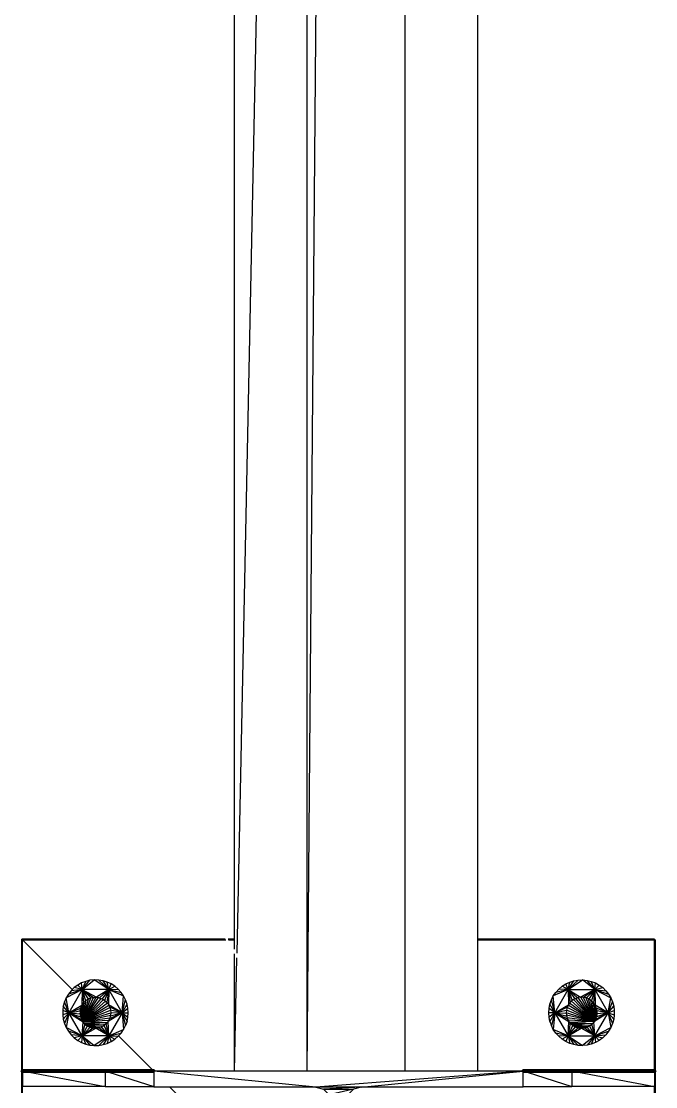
# Model space of a CAD drawing. Header units: millimetres. Extents: x -107267 to 109426, y -98906 to 83910.
# Drawn here: x 55227.5 to 55488.5, y -4115.2 to -3677.2 of the extents above; entities that cross this region are included whole.
import ezdxf

# ---------------------------------------------------------------- set-up
doc = ezdxf.new("R2010")
doc.units = ezdxf.units.MM
doc.layers.add('Top (Plan) View-000-CHÃO', color=254, linetype='Continuous')

# ---------------------------------------------------------------- blocks, each defined once
blk = doc.blocks.new('*U45')
at = {"layer": 'Top (Plan) View-000-CHÃO', "color": 0, "linetype": 'ByBlock', "lineweight": -2}
for p, q in [((154350.45, 161941.2), (154350.45, 157093.2)), ((154390.67, 161941.2), (154350.45, 157093.2)), ((154390.67, 161941.2), (154390.67, 157093.2)), ((154390.67, 157093.2), (154350.45, 157093.2))]:
    blk.add_line(p, q, dxfattribs=at)
blk = doc.blocks.new('*U98')
at = {"layer": 'Top (Plan) View-000-CHÃO', "color": 0, "linetype": 'ByBlock', "lineweight": -2}
for p, q in [((154256.17, 157128.58), (154254.72, 157127.51)), ((154257.75, 157129.44), (154256.17, 157128.58)), ((154257.94, 157126.72), (154256.17, 157128.58)), ((154259.44, 157130.09), (154257.75, 157129.44)), ((154257.94, 157126.72), (154257.75, 157129.44)), ((154257.94, 157126.72), (154262.98, 157130.69)), ((154257.94, 157126.72), (154261.19, 157130.51)), ((154257.94, 157126.72), (154259.44, 157130.09)), ((154261.19, 157130.51), (154259.44, 157130.09)), ((154262.98, 157130.69), (154261.19, 157130.51)), ((154264.79, 157130.63), (154262.98, 157130.69)), ((154268.93, 157126.72), (154262.98, 157130.69)), ((154266.56, 157130.33), (154264.79, 157130.63)), ((154268.93, 157126.72), (154264.79, 157130.63)), ((154268.29, 157129.79), (154266.56, 157130.33)), ((154268.93, 157126.72), (154266.56, 157130.33)), ((154269.92, 157129.04), (154268.29, 157129.79)), ((154268.93, 157126.72), (154268.29, 157129.79)), ((154268.93, 157126.72), (154269.92, 157129.04)), ((154268.93, 157126.72), (154271.44, 157128.06)), ((154271.44, 157128.06), (154269.92, 157129.04)), ((154272.82, 157126.9), (154271.44, 157128.06)), ((154257.94, 157126.72), (154251.39, 157123.29)), ((154252.31, 157124.84), (154251.39, 157123.29)), ((154257.94, 157126.72), (154252.31, 157124.84)), ((154253.42, 157126.25), (154252.31, 157124.84)), ((154257.94, 157126.72), (154252.44, 157117.2)), ((154254.72, 157127.51), (154253.42, 157126.25)), ((154257.94, 157126.72), (154253.42, 157126.25)), ((154257.94, 157126.72), (154254.72, 157127.51)), ((154257.94, 157126.72), (154257.86, 157120.24)), ((154268.93, 157126.72), (154257.94, 157126.72)), ((154257.94, 157126.72), (154263.89, 157123.53)), ((154257.94, 157126.72), (154262.69, 157123.5)), ((154257.94, 157126.72), (154261.51, 157123.25)), ((154257.94, 157126.72), (154260.4, 157122.77)), ((154257.94, 157126.72), (154259.4, 157122.1)), ((154257.94, 157126.72), (154258.54, 157121.24)), ((154268.93, 157126.72), (154263.89, 157123.53)), ((154268.93, 157126.72), (154265.08, 157123.33)), ((154268.93, 157126.72), (154266.21, 157122.91)), ((154268.93, 157126.72), (154267.24, 157122.28)), ((154268.93, 157126.72), (154268.14, 157121.47)), ((154268.93, 157126.72), (154268.86, 157120.5)), ((154268.93, 157126.72), (154272.82, 157126.9)), ((154274.43, 157117.2), (154268.93, 157126.72)), ((154268.93, 157126.72), (154274.03, 157125.56)), ((154268.93, 157126.72), (154275.05, 157124.08)), ((154274.03, 157125.56), (154272.82, 157126.9)), ((154275.05, 157124.08), (154274.03, 157125.56)), ((154274.43, 157117.2), (154275.05, 157124.08)), ((154275.86, 157122.47), (154275.05, 157124.08)), ((154250.21, 157119.89), (154249.97, 157118.1)), ((154250.68, 157121.62), (154250.21, 157119.89)), ((154252.44, 157117.2), (154250.21, 157119.89)), ((154251.39, 157123.29), (154250.68, 157121.62)), ((154252.44, 157117.2), (154250.68, 157121.62)), ((154252.44, 157117.2), (154251.39, 157123.29)), ((154252.44, 157117.2), (154257.86, 157120.24)), ((154257.39, 157119.13), (154257.5, 157119.4)), ((154257.78, 157120.05), (154257.86, 157120.24)), ((154257.86, 157120.24), (154258, 157120.45)), ((154258.4, 157121.03), (154258.54, 157121.24)), ((154258.54, 157121.24), (154258.68, 157121.38)), ((154259.19, 157121.89), (154259.4, 157122.1)), ((154259.4, 157122.1), (154259.52, 157122.18)), ((154260.14, 157122.6), (154260.4, 157122.77)), ((154260.4, 157122.77), (154260.48, 157122.81)), ((154261.31, 157123.16), (154261.51, 157123.25)), ((154261.51, 157123.25), (154261.53, 157123.25)), ((154262.67, 157123.5), (154262.69, 157123.5)), ((154262.69, 157123.5), (154262.86, 157123.51)), ((154263.81, 157123.53), (154263.89, 157123.53)), ((154263.89, 157123.53), (154264.19, 157123.48)), ((154264.95, 157123.35), (154265.08, 157123.33)), ((154265.08, 157123.33), (154265.36, 157123.23)), ((154266.03, 157122.97), (154266.21, 157122.91)), ((154266.21, 157122.91), (154266.44, 157122.77)), ((154267.04, 157122.4), (154267.24, 157122.28)), ((154267.24, 157122.28), (154267.4, 157122.13)), ((154267.93, 157121.66), (154268.14, 157121.47)), ((154268.14, 157121.47), (154268.23, 157121.34)), ((154268.68, 157120.74), (154268.86, 157120.5)), ((154268.86, 157120.5), (154268.9, 157120.41)), ((154274.43, 157117.2), (154268.86, 157120.5)), ((154269.27, 157119.64), (154269.39, 157119.41)), ((154269.39, 157119.41), (154269.4, 157119.37)), ((154274.43, 157117.2), (154269.39, 157119.41)), ((154274.43, 157117.2), (154275.86, 157122.47)), ((154274.43, 157117.2), (154276.46, 157120.76)), ((154276.46, 157120.76), (154275.86, 157122.47)), ((154276.81, 157119), (154276.46, 157120.76)), ((154249.97, 157118.1), (154249.97, 157116.29)), ((154252.44, 157117.2), (154249.97, 157118.1)), ((154252.44, 157117.2), (154249.97, 157116.29)), ((154249.97, 157116.29), (154250.21, 157114.51)), ((154252.44, 157117.2), (154250.21, 157114.51)), ((154252.44, 157117.2), (154250.68, 157112.77)), ((154252.44, 157117.2), (154251.39, 157111.11)), ((154252.44, 157117.2), (154257.39, 157119.13)), ((154252.44, 157117.2), (154257.13, 157117.95)), ((154252.44, 157117.2), (154257.1, 157116.75)), ((154252.44, 157117.2), (154257.3, 157115.56)), ((154252.44, 157117.2), (154257.72, 157114.43)), ((154252.44, 157117.2), (154258.35, 157113.39)), ((154257.94, 157107.67), (154252.44, 157117.2)), ((154257.1, 157116.75), (154257.11, 157116.98)), ((154257.11, 157116.71), (154257.1, 157116.75)), ((154257.13, 157117.95), (154257.2, 157118.25)), ((154257.13, 157117.86), (154257.13, 157117.95)), ((154257.3, 157115.56), (154257.3, 157115.57)), ((154257.35, 157115.44), (154257.3, 157115.56)), ((154257.36, 157118.99), (154257.39, 157119.13)), ((154274.43, 157117.2), (154268.69, 157113.63)), ((154274.43, 157117.2), (154268.93, 157107.67)), ((154274.43, 157117.2), (154269.27, 157114.69)), ((154269.33, 157114.86), (154269.27, 157114.69)), ((154269.64, 157115.84), (154269.55, 157115.56)), ((154274.43, 157117.2), (154269.64, 157115.84)), ((154269.65, 157115.97), (154269.64, 157115.84)), ((154269.7, 157118.25), (154269.7, 157118.25)), ((154269.7, 157118.25), (154269.7, 157118.19)), ((154274.43, 157117.2), (154269.7, 157118.25)), ((154269.78, 157117.04), (154269.75, 157116.75)), ((154274.43, 157117.2), (154269.78, 157117.04)), ((154269.78, 157117.11), (154269.78, 157117.04)), ((154274.43, 157117.2), (154276.81, 157119)), ((154274.43, 157117.2), (154276.46, 157113.63)), ((154274.43, 157117.2), (154275.86, 157111.93)), ((154274.43, 157117.2), (154275.05, 157110.32)), ((154274.43, 157117.2), (154276.94, 157117.2)), ((154274.43, 157117.2), (154276.81, 157115.4)), ((154276.46, 157113.63), (154276.81, 157115.4)), ((154276.94, 157117.2), (154276.81, 157119)), ((154276.81, 157115.4), (154276.94, 157117.2)), ((154250.21, 157114.51), (154250.68, 157112.77)), ((154250.68, 157112.77), (154251.39, 157111.11)), ((154251.39, 157111.11), (154252.31, 157109.56)), ((154257.94, 157107.67), (154251.39, 157111.11)), ((154257.72, 157114.43), (154257.7, 157114.49)), ((154257.88, 157114.17), (154257.72, 157114.43)), ((154257.94, 157107.67), (154258.35, 157113.39)), ((154257.94, 157107.67), (154259.16, 157112.5)), ((154257.94, 157107.67), (154260.13, 157111.78)), ((154257.94, 157107.67), (154261.21, 157111.25)), ((154257.94, 157107.67), (154262.38, 157110.94)), ((154257.94, 157107.67), (154263.58, 157110.85)), ((154258.35, 157113.39), (154258.28, 157113.51)), ((154258.55, 157113.17), (154258.35, 157113.39)), ((154259.16, 157112.5), (154259.04, 157112.64)), ((154259.37, 157112.34), (154259.16, 157112.5)), ((154260.13, 157111.78), (154259.94, 157111.92)), ((154260.32, 157111.68), (154260.13, 157111.78)), ((154261.21, 157111.25), (154260.96, 157111.37)), ((154261.37, 157111.21), (154261.21, 157111.25)), ((154262.38, 157110.94), (154262.09, 157111.01)), ((154262.49, 157110.93), (154262.38, 157110.94)), ((154263.58, 157110.85), (154263.31, 157110.87)), ((154263.63, 157110.85), (154263.58, 157110.85)), ((154268.93, 157107.67), (154263.58, 157110.85)), ((154264.78, 157110.99), (154264.78, 157110.99)), ((154264.79, 157110.99), (154264.78, 157110.99)), ((154268.93, 157107.67), (154264.78, 157110.99)), ((154265.93, 157111.36), (154265.88, 157111.34)), ((154266.18, 157111.49), (154265.93, 157111.36)), ((154268.93, 157107.67), (154265.93, 157111.36)), ((154266.99, 157111.94), (154266.89, 157111.88)), ((154267.22, 157112.13), (154266.99, 157111.94)), ((154268.93, 157107.67), (154266.99, 157111.94)), ((154267.92, 157112.7), (154267.79, 157112.59)), ((154268.1, 157112.92), (154267.92, 157112.7)), ((154268.93, 157107.67), (154267.92, 157112.7)), ((154268.69, 157113.63), (154268.55, 157113.46)), ((154268.69, 157113.63), (154268.8, 157113.84)), ((154268.93, 157107.67), (154268.69, 157113.63)), ((154269.14, 157114.46), (154269.27, 157114.69)), ((154275.05, 157110.32), (154275.86, 157111.93)), ((154276.46, 157113.63), (154275.86, 157111.93)), ((154252.31, 157109.56), (154253.42, 157108.14)), ((154257.94, 157107.67), (154252.31, 157109.56)), ((154253.42, 157108.14), (154254.72, 157106.89)), ((154257.94, 157107.67), (154253.42, 157108.14)), ((154257.94, 157107.67), (154254.72, 157106.89)), ((154254.72, 157106.89), (154256.17, 157105.82)), ((154257.94, 157107.67), (154256.17, 157105.82)), ((154257.94, 157107.67), (154257.75, 157104.95)), ((154268.93, 157107.67), (154257.94, 157107.67)), ((154257.94, 157107.67), (154262.98, 157103.7)), ((154257.94, 157107.67), (154261.19, 157103.88)), ((154257.94, 157107.67), (154259.44, 157104.3)), ((154268.93, 157107.67), (154262.98, 157103.7)), ((154268.93, 157107.67), (154264.79, 157103.76)), ((154268.93, 157107.67), (154266.56, 157104.06)), ((154268.93, 157107.67), (154268.29, 157104.6)), ((154268.93, 157107.67), (154275.05, 157110.32)), ((154268.93, 157107.67), (154274.03, 157108.83)), ((154268.93, 157107.67), (154272.82, 157107.49)), ((154268.93, 157107.67), (154271.44, 157106.33)), ((154268.93, 157107.67), (154269.92, 157105.36)), ((154269.92, 157105.36), (154271.44, 157106.33)), ((154271.44, 157106.33), (154272.82, 157107.49)), ((154272.82, 157107.49), (154274.03, 157108.83)), ((154274.03, 157108.83), (154275.05, 157110.32)), ((154256.17, 157105.82), (154257.75, 157104.95)), ((154257.75, 157104.95), (154259.44, 157104.3)), ((154259.44, 157104.3), (154261.19, 157103.88)), ((154261.19, 157103.88), (154262.98, 157103.7)), ((154262.98, 157103.7), (154264.79, 157103.76)), ((154264.79, 157103.76), (154266.56, 157104.06)), ((154266.56, 157104.06), (154268.29, 157104.6)), ((154268.29, 157104.6), (154269.92, 157105.36))]:
    blk.add_line(p, q, dxfattribs=at)
blk = doc.blocks.new('*U99')
at = {"layer": 'Top (Plan) View-000-CHÃO', "color": 0, "linetype": 'ByBlock', "lineweight": -2}
for p, q in [((154257.29, 157118.8), (154257.65, 157119.81)), ((154257.29, 157115.6), (154257.65, 157119.81)), ((154257.65, 157119.81), (154257.64, 157119.79)), ((154257.65, 157119.81), (154258.17, 157120.75)), ((154257.65, 157114.58), (154258.17, 157120.75)), ((154257.65, 157119.81), (154257.66, 157119.84)), ((154257.65, 157119.81), (154257.65, 157114.58)), ((154258.17, 157120.75), (154258.16, 157120.73)), ((154258.17, 157113.64), (154263.7, 157123.54)), ((154258.17, 157113.64), (154262.63, 157123.5)), ((154258.17, 157113.64), (154264.77, 157123.4)), ((154258.17, 157113.64), (154261.58, 157123.27)), ((154258.17, 157113.64), (154265.8, 157123.09)), ((154258.17, 157113.64), (154260.58, 157122.87)), ((154258.17, 157113.64), (154266.76, 157122.6)), ((154258.17, 157113.64), (154259.66, 157122.3)), ((154258.17, 157113.64), (154267.63, 157121.96)), ((154258.17, 157120.75), (154258.85, 157121.59)), ((154258.17, 157113.64), (154258.85, 157121.59)), ((154258.17, 157113.64), (154268.38, 157121.19)), ((154258.17, 157120.75), (154258.19, 157120.78)), ((154258.17, 157120.75), (154258.17, 157113.64)), ((154258.17, 157113.64), (154268.98, 157120.29)), ((154258.17, 157113.64), (154269.42, 157119.31)), ((154258.85, 157121.59), (154258.83, 157121.57)), ((154258.85, 157121.59), (154259.66, 157122.3)), ((154258.85, 157121.59), (154258.87, 157121.61)), ((154259.66, 157122.3), (154259.64, 157122.28)), ((154259.66, 157122.3), (154260.58, 157122.87)), ((154259.66, 157122.3), (154259.68, 157122.32)), ((154260.58, 157122.87), (154260.55, 157122.85)), ((154260.58, 157122.87), (154261.58, 157123.27)), ((154260.58, 157122.87), (154260.6, 157122.88)), ((154261.53, 157123.25), (154261.52, 157123.25)), ((154261.58, 157123.27), (154261.55, 157123.26)), ((154261.58, 157123.27), (154262.63, 157123.5)), ((154261.58, 157123.27), (154261.6, 157123.28)), ((154262.63, 157123.5), (154262.6, 157123.49)), ((154262.63, 157123.5), (154263.7, 157123.54)), ((154262.63, 157123.5), (154262.66, 157123.5)), ((154262.67, 157123.5), (154262.69, 157123.5)), ((154263.7, 157123.54), (154263.68, 157123.54)), ((154263.7, 157123.54), (154263.73, 157123.54)), ((154263.7, 157123.54), (154264.77, 157123.4)), ((154264.77, 157123.4), (154264.75, 157123.41)), ((154264.77, 157123.4), (154264.8, 157123.4)), ((154264.77, 157123.4), (154265.8, 157123.09)), ((154265.8, 157123.09), (154265.78, 157123.1)), ((154265.8, 157123.09), (154265.83, 157123.08)), ((154265.8, 157123.09), (154266.76, 157122.6)), ((154266.76, 157122.6), (154266.74, 157122.62)), ((154266.79, 157122.59), (154266.76, 157122.6)), ((154266.76, 157122.6), (154267.63, 157121.96)), ((154267.61, 157121.98), (154267.63, 157121.96)), ((154267.65, 157121.94), (154267.63, 157121.96)), ((154267.63, 157121.96), (154268.38, 157121.19)), ((154268.36, 157121.21), (154268.38, 157121.19)), ((154268.39, 157121.16), (154268.38, 157121.19)), ((154268.38, 157121.19), (154268.98, 157120.29)), ((154268.96, 157120.32), (154268.98, 157120.29)), ((154268.99, 157120.27), (154268.98, 157120.29)), ((154268.98, 157120.29), (154269.42, 157119.31)), ((154269.41, 157119.34), (154269.42, 157119.31)), ((154269.43, 157119.28), (154269.42, 157119.31)), ((154269.42, 157119.31), (154269.69, 157118.27)), ((154257.11, 157117.74), (154257.29, 157118.8)), ((154257.29, 157118.8), (154257.11, 157116.66)), ((154257.11, 157117.74), (154257.11, 157117.76)), ((154257.11, 157117.74), (154257.11, 157116.66)), ((154257.11, 157117.74), (154257.11, 157117.71)), ((154257.11, 157116.66), (154257.11, 157116.69)), ((154257.11, 157116.66), (154257.29, 157115.6)), ((154257.11, 157116.66), (154257.11, 157116.63)), ((154257.29, 157118.8), (154257.28, 157118.77)), ((154257.29, 157115.6), (154257.28, 157115.62)), ((154257.29, 157118.8), (154257.3, 157118.82)), ((154257.29, 157118.8), (154257.29, 157115.6)), ((154257.29, 157115.6), (154257.65, 157114.58)), ((154257.29, 157115.6), (154257.3, 157115.57)), ((154257.3, 157115.57), (154257.31, 157115.54)), ((154258.17, 157113.64), (154269.69, 157118.27)), ((154258.17, 157113.64), (154269.79, 157117.2)), ((154258.17, 157113.64), (154269.69, 157116.12)), ((154258.17, 157113.64), (154269.42, 157115.08)), ((154269.42, 157115.08), (154268.98, 157114.1)), ((154269.41, 157115.05), (154269.42, 157115.08)), ((154269.69, 157116.12), (154269.42, 157115.08)), ((154269.43, 157115.11), (154269.42, 157115.08)), ((154269.69, 157118.3), (154269.69, 157118.27)), ((154269.7, 157118.23), (154269.69, 157118.27)), ((154269.69, 157118.27), (154269.79, 157117.2)), ((154269.79, 157117.2), (154269.69, 157116.12)), ((154269.7, 157116.15), (154269.69, 157116.12)), ((154269.69, 157116.1), (154269.69, 157116.12)), ((154269.78, 157117.23), (154269.79, 157117.2)), ((154269.78, 157117.17), (154269.79, 157117.2)), ((154257.65, 157114.58), (154257.64, 157114.61)), ((154257.65, 157114.58), (154258.17, 157113.64)), ((154257.65, 157114.58), (154257.66, 157114.56)), ((154258.17, 157113.64), (154258.16, 157113.66)), ((154258.17, 157113.64), (154268.98, 157114.1)), ((154258.17, 157113.64), (154258.85, 157112.8)), ((154258.17, 157113.64), (154258.19, 157113.62)), ((154258.17, 157113.64), (154268.38, 157113.21)), ((154258.85, 157112.8), (154258.83, 157112.82)), ((154268.38, 157113.21), (154258.85, 157112.8)), ((154258.85, 157112.8), (154259.66, 157112.09)), ((154258.85, 157112.8), (154258.87, 157112.78)), ((154258.85, 157112.8), (154267.63, 157112.43)), ((154259.66, 157112.09), (154259.64, 157112.11)), ((154267.63, 157112.43), (154259.66, 157112.09)), ((154259.66, 157112.09), (154260.58, 157111.53)), ((154259.66, 157112.09), (154259.68, 157112.08)), ((154259.66, 157112.09), (154266.76, 157111.79)), ((154260.58, 157111.53), (154260.55, 157111.54)), ((154266.76, 157111.79), (154260.58, 157111.53)), ((154260.58, 157111.53), (154261.58, 157111.12)), ((154260.58, 157111.53), (154260.6, 157111.51)), ((154260.58, 157111.53), (154265.8, 157111.3)), ((154261.58, 157111.12), (154261.55, 157111.13)), ((154265.8, 157111.3), (154261.58, 157111.12)), ((154261.58, 157111.12), (154262.63, 157110.9)), ((154261.58, 157111.12), (154261.6, 157111.12)), ((154261.58, 157111.12), (154264.77, 157110.99)), ((154262.63, 157110.9), (154262.6, 157110.9)), ((154264.77, 157110.99), (154262.63, 157110.9)), ((154262.63, 157110.9), (154263.7, 157110.85)), ((154262.63, 157110.9), (154262.66, 157110.9)), ((154263.7, 157110.85), (154263.68, 157110.85)), ((154264.77, 157110.99), (154263.7, 157110.85)), ((154263.7, 157110.85), (154263.73, 157110.85)), ((154264.77, 157110.99), (154264.75, 157110.98)), ((154265.8, 157111.3), (154264.77, 157110.99)), ((154264.77, 157110.99), (154264.8, 157111)), ((154265.8, 157111.3), (154265.78, 157111.29)), ((154266.76, 157111.79), (154265.8, 157111.3)), ((154265.8, 157111.3), (154265.83, 157111.32)), ((154266.76, 157111.79), (154266.74, 157111.78)), ((154267.63, 157112.43), (154266.76, 157111.79)), ((154266.76, 157111.79), (154266.79, 157111.81)), ((154267.63, 157112.43), (154267.61, 157112.41)), ((154268.38, 157113.21), (154267.63, 157112.43)), ((154267.63, 157112.43), (154267.65, 157112.45)), ((154268.38, 157113.21), (154268.36, 157113.19)), ((154268.98, 157114.1), (154268.38, 157113.21)), ((154268.39, 157113.23), (154268.38, 157113.21)), ((154268.96, 157114.08), (154268.98, 157114.1)), ((154268.99, 157114.13), (154268.98, 157114.1))]:
    blk.add_line(p, q, dxfattribs=at)
blk = doc.blocks.new('*U104')
at = {"layer": 'Top (Plan) View-000-CHÃO', "color": 0, "linetype": 'ByBlock', "lineweight": -2}
for p, q in [((154454.05, 157126.9), (154455.43, 157128.06)), ((154455.43, 157128.06), (154456.95, 157129.03)), ((154457.94, 157126.72), (154455.43, 157128.06)), ((154456.95, 157129.03), (154458.58, 157129.79)), ((154457.94, 157126.72), (154456.95, 157129.03)), ((154457.94, 157126.72), (154463.89, 157130.68)), ((154457.94, 157126.72), (154462.08, 157130.62)), ((154457.94, 157126.72), (154460.31, 157130.32)), ((154457.94, 157126.72), (154458.58, 157129.79)), ((154458.58, 157129.79), (154460.31, 157130.32)), ((154460.31, 157130.32), (154462.08, 157130.62)), ((154462.08, 157130.62), (154463.89, 157130.68)), ((154463.89, 157130.68), (154465.68, 157130.5)), ((154468.93, 157126.72), (154463.89, 157130.68)), ((154465.68, 157130.5), (154467.44, 157130.09)), ((154468.93, 157126.72), (154465.68, 157130.5)), ((154467.44, 157130.09), (154469.12, 157129.44)), ((154468.93, 157126.72), (154467.44, 157130.09)), ((154468.93, 157126.72), (154469.12, 157129.44)), ((154468.93, 157126.72), (154470.7, 157128.57)), ((154469.12, 157129.44), (154470.7, 157128.57)), ((154470.7, 157128.57), (154472.15, 157127.5)), ((154451.01, 157122.46), (154451.82, 157124.07)), ((154457.94, 157126.72), (154451.82, 157124.07)), ((154451.82, 157124.07), (154452.84, 157125.56)), ((154452.44, 157117.19), (154451.82, 157124.07)), ((154452.44, 157117.19), (154457.94, 157126.72)), ((154452.84, 157125.56), (154454.05, 157126.9)), ((154457.94, 157126.72), (154452.84, 157125.56)), ((154457.94, 157126.72), (154454.05, 157126.9)), ((154457.94, 157126.72), (154458.01, 157120.49)), ((154457.94, 157126.72), (154458.73, 157121.46)), ((154457.94, 157126.72), (154459.63, 157122.27)), ((154457.94, 157126.72), (154460.66, 157122.9)), ((154457.94, 157126.72), (154461.79, 157123.32)), ((154457.94, 157126.72), (154462.98, 157123.52)), ((154457.94, 157126.72), (154468.93, 157126.72)), ((154457.94, 157126.72), (154457.94, 157126.72)), ((154458.35, 157126.72), (154458.35, 157126.72)), ((154459.51, 157126.72), (154459.51, 157126.72)), ((154460.11, 157126.72), (154460.11, 157126.72)), ((154461.07, 157126.72), (154461.07, 157126.72)), ((154462.58, 157126.72), (154462.58, 157126.72)), ((154468.93, 157126.72), (154462.98, 157123.52)), ((154463.38, 157126.72), (154463.38, 157126.72)), ((154468.93, 157126.72), (154464.19, 157123.5)), ((154464.87, 157126.72), (154464.87, 157126.72)), ((154468.93, 157126.72), (154465.37, 157123.24)), ((154466.42, 157126.72), (154466.42, 157126.72)), ((154468.93, 157126.72), (154466.48, 157122.77)), ((154467.47, 157126.72), (154467.47, 157126.72)), ((154468.93, 157126.72), (154467.48, 157122.09)), ((154468.04, 157126.72), (154468.04, 157126.72)), ((154468.93, 157126.72), (154468.33, 157121.24)), ((154468.93, 157126.72), (154472.15, 157127.5)), ((154468.93, 157126.72), (154469.01, 157120.24)), ((154468.93, 157126.72), (154474.43, 157117.19)), ((154468.93, 157126.72), (154475.48, 157123.28)), ((154468.93, 157126.72), (154474.57, 157124.83)), ((154468.93, 157126.72), (154473.45, 157126.25)), ((154472.15, 157127.5), (154473.45, 157126.25)), ((154473.45, 157126.25), (154474.57, 157124.83)), ((154474.57, 157124.83), (154475.48, 157123.28)), ((154450.06, 157118.99), (154450.42, 157120.76)), ((154450.42, 157120.76), (154451.01, 157122.46)), ((154452.44, 157117.19), (154450.42, 157120.76)), ((154452.44, 157117.19), (154451.01, 157122.46)), ((154452.44, 157117.19), (154458.01, 157120.49)), ((154452.44, 157117.19), (154457.48, 157119.41)), ((154457.48, 157119.41), (154457.47, 157119.37)), ((154457.6, 157119.64), (154457.48, 157119.41)), ((154458.01, 157120.49), (154457.97, 157120.4)), ((154458.19, 157120.74), (154458.01, 157120.49)), ((154458.73, 157121.46), (154458.64, 157121.33)), ((154458.94, 157121.65), (154458.73, 157121.46)), ((154459.63, 157122.27), (154459.47, 157122.13)), ((154459.83, 157122.4), (154459.63, 157122.27)), ((154460.66, 157122.9), (154460.44, 157122.77)), ((154460.84, 157122.97), (154460.66, 157122.9)), ((154461.79, 157123.32), (154461.51, 157123.22)), ((154461.92, 157123.35), (154461.79, 157123.32)), ((154462.98, 157123.52), (154462.68, 157123.47)), ((154463.06, 157123.52), (154462.98, 157123.52)), ((154464.19, 157123.5), (154464.01, 157123.5)), ((154464.2, 157123.49), (154464.19, 157123.5)), ((154465.37, 157123.24), (154465.34, 157123.25)), ((154465.56, 157123.16), (154465.37, 157123.24)), ((154466.48, 157122.77), (154466.4, 157122.8)), ((154466.73, 157122.6), (154466.48, 157122.77)), ((154467.48, 157122.09), (154467.36, 157122.17)), ((154467.68, 157121.88), (154467.48, 157122.09)), ((154468.33, 157121.24), (154468.19, 157121.38)), ((154468.47, 157121.03), (154468.33, 157121.24)), ((154469.01, 157120.24), (154468.87, 157120.44)), ((154469.09, 157120.05), (154469.01, 157120.24)), ((154474.43, 157117.19), (154469.01, 157120.24)), ((154469.48, 157119.13), (154469.37, 157119.39)), ((154474.43, 157117.19), (154475.48, 157123.28)), ((154474.43, 157117.19), (154476.19, 157121.62)), ((154474.43, 157117.19), (154476.66, 157119.88)), ((154475.48, 157123.28), (154476.19, 157121.62)), ((154476.19, 157121.62), (154476.66, 157119.88)), ((154476.66, 157119.88), (154476.91, 157118.09)), ((154449.94, 157117.19), (154450.06, 157118.99)), ((154450.06, 157115.39), (154449.94, 157117.19)), ((154452.44, 157117.19), (154449.94, 157117.19)), ((154452.44, 157117.19), (154450.06, 157118.99)), ((154452.44, 157117.19), (154450.06, 157115.39)), ((154450.42, 157113.62), (154450.06, 157115.39)), ((154452.44, 157117.19), (154450.42, 157113.62)), ((154452.44, 157117.19), (154451.01, 157111.92)), ((154452.44, 157117.19), (154451.82, 157110.31)), ((154452.44, 157117.19), (154457.17, 157118.24)), ((154452.44, 157117.19), (154457.6, 157114.69)), ((154452.44, 157117.19), (154458.18, 157113.63)), ((154452.44, 157117.19), (154457.23, 157115.84)), ((154452.44, 157117.19), (154457.09, 157117.04)), ((154452.44, 157117.19), (154457.94, 157107.67)), ((154452.44, 157117.19), (154452.44, 157117.19)), ((154457.09, 157117.1), (154457.09, 157117.04)), ((154457.09, 157117.04), (154457.12, 157116.75)), ((154457.17, 157118.25), (154457.17, 157118.24)), ((154457.17, 157118.24), (154457.17, 157118.19)), ((154457.22, 157115.96), (154457.23, 157115.84)), ((154457.23, 157115.84), (154457.32, 157115.55)), ((154457.54, 157114.86), (154457.6, 157114.69)), ((154474.43, 157117.19), (154468.52, 157113.39)), ((154468.93, 157107.67), (154474.43, 157117.19)), ((154474.43, 157117.19), (154469.15, 157114.42)), ((154469.52, 157118.98), (154469.48, 157119.13)), ((154474.43, 157117.19), (154469.48, 157119.13)), ((154469.53, 157115.43), (154469.57, 157115.55)), ((154474.43, 157117.19), (154469.57, 157115.55)), ((154469.57, 157115.55), (154469.57, 157115.56)), ((154469.74, 157117.95), (154469.68, 157118.25)), ((154469.74, 157117.85), (154469.74, 157117.95)), ((154474.43, 157117.19), (154469.74, 157117.95)), ((154469.77, 157116.74), (154469.76, 157116.98)), ((154469.76, 157116.71), (154469.77, 157116.74)), ((154474.43, 157117.19), (154469.77, 157116.74)), ((154474.43, 157117.19), (154476.91, 157118.09)), ((154474.43, 157117.19), (154475.48, 157111.1)), ((154474.43, 157117.19), (154476.19, 157112.76)), ((154474.43, 157117.19), (154476.66, 157114.5)), ((154474.43, 157117.19), (154476.91, 157116.29)), ((154476.91, 157116.29), (154476.66, 157114.5)), ((154476.91, 157118.09), (154476.91, 157116.29)), ((154450.42, 157113.62), (154451.01, 157111.92)), ((154451.82, 157110.31), (154451.01, 157111.92)), ((154457.73, 157114.45), (154457.6, 157114.69)), ((154457.94, 157107.67), (154458.18, 157113.63)), ((154457.94, 157107.67), (154458.95, 157112.7)), ((154457.94, 157107.67), (154459.88, 157111.93)), ((154457.94, 157107.67), (154460.94, 157111.35)), ((154457.94, 157107.67), (154462.09, 157110.99)), ((154457.94, 157107.67), (154463.29, 157110.84)), ((154458.18, 157113.63), (154458.07, 157113.83)), ((154458.18, 157113.63), (154458.32, 157113.46)), ((154458.77, 157112.91), (154458.95, 157112.7)), ((154458.95, 157112.7), (154459.08, 157112.59)), ((154458.95, 157112.7), (154458.95, 157112.7)), ((154459.65, 157112.12), (154459.88, 157111.93)), ((154459.88, 157111.93), (154459.98, 157111.87)), ((154459.88, 157111.93), (154459.98, 157111.88)), ((154459.97, 157111.88), (154459.88, 157111.93)), ((154460.69, 157111.49), (154460.94, 157111.35)), ((154460.72, 157111.47), (154460.94, 157111.35)), ((154460.94, 157111.35), (154460.73, 157111.47)), ((154460.94, 157111.35), (154460.99, 157111.34)), ((154460.94, 157111.35), (154460.99, 157111.34)), ((154460.99, 157111.34), (154460.94, 157111.35)), ((154460.94, 157111.35), (154460.94, 157111.35)), ((154462.08, 157110.99), (154462.09, 157110.99)), ((154462.08, 157110.99), (154462.09, 157110.99)), ((154462.09, 157110.99), (154462.08, 157110.99)), ((154462.09, 157110.99), (154462.09, 157110.99)), ((154462.09, 157110.99), (154462.09, 157110.99)), ((154462.09, 157110.99), (154462.09, 157110.99)), ((154462.09, 157110.99), (154462.09, 157110.99)), ((154463.24, 157110.85), (154463.29, 157110.84)), ((154463.25, 157110.85), (154463.29, 157110.84)), ((154463.29, 157110.84), (154463.25, 157110.85)), ((154463.29, 157110.84), (154463.56, 157110.86)), ((154463.29, 157110.84), (154463.55, 157110.86)), ((154463.51, 157110.86), (154463.29, 157110.84)), ((154463.29, 157110.84), (154463.29, 157110.84)), ((154468.93, 157107.67), (154463.29, 157110.84)), ((154464.38, 157110.92), (154464.49, 157110.93)), ((154464.39, 157110.92), (154464.49, 157110.93)), ((154464.49, 157110.93), (154464.39, 157110.92)), ((154464.49, 157110.93), (154464.79, 157111.01)), ((154464.49, 157110.93), (154464.78, 157111.01)), ((154464.76, 157111), (154464.49, 157110.93)), ((154464.49, 157110.93), (154464.49, 157110.93)), ((154468.93, 157107.67), (154464.49, 157110.93)), ((154465.5, 157111.2), (154465.66, 157111.24)), ((154465.51, 157111.2), (154465.66, 157111.24)), ((154465.66, 157111.24), (154465.51, 157111.2)), ((154465.66, 157111.24), (154465.91, 157111.37)), ((154465.9, 157111.36), (154465.66, 157111.24)), ((154465.89, 157111.36), (154465.66, 157111.24)), ((154465.66, 157111.24), (154465.66, 157111.24)), ((154468.93, 157107.67), (154465.66, 157111.24)), ((154466.74, 157111.77), (154466.55, 157111.68)), ((154466.55, 157111.68), (154466.74, 157111.77)), ((154466.74, 157111.77), (154466.56, 157111.68)), ((154466.74, 157111.77), (154466.93, 157111.91)), ((154468.93, 157107.67), (154466.74, 157111.77)), ((154467.5, 157112.34), (154467.71, 157112.49)), ((154467.71, 157112.49), (154467.83, 157112.63)), ((154468.93, 157107.67), (154467.71, 157112.49)), ((154468.32, 157113.17), (154468.52, 157113.39)), ((154468.52, 157113.39), (154468.59, 157113.5)), ((154468.93, 157107.67), (154468.52, 157113.39)), ((154468.93, 157107.67), (154475.48, 157111.1)), ((154468.99, 157114.17), (154469.15, 157114.42)), ((154469.15, 157114.42), (154469.17, 157114.49)), ((154475.48, 157111.1), (154474.57, 157109.55)), ((154476.19, 157112.76), (154475.48, 157111.1)), ((154476.66, 157114.5), (154476.19, 157112.76)), ((154452.84, 157108.82), (154451.82, 157110.31)), ((154457.94, 157107.67), (154451.82, 157110.31)), ((154454.05, 157107.49), (154452.84, 157108.82)), ((154457.94, 157107.67), (154452.84, 157108.82)), ((154457.94, 157107.67), (154454.05, 157107.49)), ((154455.43, 157106.32), (154454.05, 157107.49)), ((154457.94, 157107.67), (154455.43, 157106.32)), ((154456.95, 157105.35), (154455.43, 157106.32)), ((154457.94, 157107.67), (154456.95, 157105.35)), ((154457.94, 157107.67), (154468.93, 157107.67)), ((154457.94, 157107.67), (154458.58, 157104.59)), ((154457.94, 157107.67), (154460.31, 157104.06)), ((154457.94, 157107.67), (154462.08, 157103.76)), ((154457.94, 157107.67), (154463.89, 157103.7)), ((154468.93, 157107.67), (154463.89, 157103.7)), ((154468.93, 157107.67), (154465.68, 157103.88)), ((154468.93, 157107.67), (154467.44, 157104.3)), ((154468.93, 157107.67), (154474.57, 157109.55)), ((154468.93, 157107.67), (154473.45, 157108.14)), ((154468.93, 157107.67), (154469.12, 157104.95)), ((154468.93, 157107.67), (154470.7, 157105.81)), ((154468.93, 157107.67), (154472.15, 157106.88)), ((154472.15, 157106.88), (154470.7, 157105.81)), ((154473.45, 157108.14), (154472.15, 157106.88)), ((154474.57, 157109.55), (154473.45, 157108.14)), ((154458.58, 157104.59), (154456.95, 157105.35)), ((154460.31, 157104.06), (154458.58, 157104.59)), ((154462.08, 157103.76), (154460.31, 157104.06)), ((154463.89, 157103.7), (154462.08, 157103.76)), ((154465.68, 157103.88), (154463.89, 157103.7)), ((154467.44, 157104.3), (154465.68, 157103.88)), ((154469.12, 157104.95), (154467.44, 157104.3)), ((154470.7, 157105.81), (154469.12, 157104.95))]:
    blk.add_line(p, q, dxfattribs=at)
blk = doc.blocks.new('*U105')
at = {"layer": 'Top (Plan) View-000-CHÃO', "color": 0, "linetype": 'ByBlock', "lineweight": -2}
for p, q in [((154457.45, 157119.31), (154457.18, 157118.26)), ((154457.44, 157119.28), (154457.45, 157119.31)), ((154457.89, 157120.29), (154457.45, 157119.31)), ((154457.46, 157119.33), (154457.45, 157119.31)), ((154468.7, 157113.64), (154457.45, 157119.31)), ((154457.88, 157120.26), (154457.89, 157120.29)), ((154458.49, 157121.18), (154457.89, 157120.29)), ((154457.91, 157120.31), (154457.89, 157120.29)), ((154468.7, 157113.64), (154457.89, 157120.29)), ((154458.48, 157121.16), (154458.49, 157121.18)), ((154459.24, 157121.96), (154458.49, 157121.18)), ((154458.51, 157121.2), (154458.49, 157121.18)), ((154468.7, 157113.64), (154458.49, 157121.18)), ((154459.22, 157121.94), (154459.24, 157121.96)), ((154460.11, 157122.6), (154459.24, 157121.96)), ((154459.26, 157121.98), (154459.24, 157121.96)), ((154468.7, 157113.64), (154459.24, 157121.96)), ((154460.08, 157122.58), (154460.11, 157122.6)), ((154461.07, 157123.08), (154460.11, 157122.6)), ((154460.11, 157122.6), (154460.13, 157122.61)), ((154468.7, 157113.64), (154460.11, 157122.6)), ((154461.07, 157123.08), (154461.04, 157123.07)), ((154462.1, 157123.4), (154461.07, 157123.08)), ((154461.07, 157123.08), (154461.09, 157123.09)), ((154468.7, 157113.64), (154461.07, 157123.08)), ((154462.1, 157123.4), (154462.07, 157123.39)), ((154463.17, 157123.54), (154462.1, 157123.4)), ((154462.1, 157123.4), (154462.13, 157123.4)), ((154468.7, 157113.64), (154462.1, 157123.4)), ((154463.17, 157123.54), (154463.14, 157123.53)), ((154464.24, 157123.49), (154463.17, 157123.54)), ((154463.17, 157123.54), (154463.19, 157123.54)), ((154468.7, 157113.64), (154463.17, 157123.54)), ((154464.2, 157123.49), (154464.18, 157123.49)), ((154464.24, 157123.49), (154464.21, 157123.49)), ((154465.29, 157123.26), (154464.24, 157123.49)), ((154464.24, 157123.49), (154464.27, 157123.48)), ((154468.7, 157113.64), (154464.24, 157123.49)), ((154465.29, 157123.26), (154465.27, 157123.27)), ((154466.29, 157122.86), (154465.29, 157123.26)), ((154465.29, 157123.26), (154465.32, 157123.25)), ((154468.7, 157113.64), (154465.29, 157123.26)), ((154465.34, 157123.25), (154465.35, 157123.24)), ((154466.29, 157122.86), (154466.27, 157122.87)), ((154467.21, 157122.3), (154466.29, 157122.86)), ((154466.29, 157122.86), (154466.32, 157122.85)), ((154468.7, 157113.64), (154466.29, 157122.86)), ((154467.21, 157122.3), (154467.19, 157122.31)), ((154468.02, 157121.59), (154467.21, 157122.3)), ((154467.21, 157122.3), (154467.23, 157122.28)), ((154468.7, 157113.64), (154467.21, 157122.3)), ((154468.02, 157121.59), (154468, 157121.6)), ((154468.7, 157120.75), (154468.02, 157121.59)), ((154468.02, 157121.59), (154468.04, 157121.56)), ((154468.7, 157113.64), (154468.02, 157121.59)), ((154468.7, 157120.75), (154468.68, 157120.77)), ((154469.22, 157119.81), (154468.7, 157120.75)), ((154468.7, 157120.75), (154468.71, 157120.72)), ((154468.7, 157120.75), (154468.7, 157113.64)), ((154469.22, 157114.58), (154468.7, 157120.75)), ((154469.22, 157119.81), (154469.21, 157119.83)), ((154469.58, 157118.79), (154469.22, 157119.81)), ((154469.22, 157119.81), (154469.23, 157119.78)), ((154469.22, 157119.81), (154469.22, 157114.58)), ((154469.58, 157115.59), (154469.22, 157119.81)), ((154457.18, 157118.26), (154457.09, 157117.19)), ((154457.09, 157117.22), (154457.09, 157117.19)), ((154457.09, 157117.16), (154457.09, 157117.19)), ((154457.09, 157117.19), (154457.18, 157116.12)), ((154468.7, 157113.64), (154457.09, 157117.19)), ((154457.17, 157118.22), (154457.18, 157118.26)), ((154457.17, 157116.15), (154457.18, 157116.12)), ((154457.18, 157118.29), (154457.18, 157118.26)), ((154468.7, 157113.64), (154457.18, 157118.26)), ((154457.18, 157116.09), (154457.18, 157116.12)), ((154457.18, 157116.12), (154457.45, 157115.08)), ((154468.7, 157113.64), (154457.18, 157116.12)), ((154457.44, 157115.1), (154457.45, 157115.08)), ((154457.46, 157115.05), (154457.45, 157115.08)), ((154457.45, 157115.08), (154457.89, 157114.09)), ((154468.7, 157113.64), (154457.45, 157115.08)), ((154469.58, 157115.59), (154469.22, 157114.58)), ((154469.57, 157115.56), (154469.56, 157115.53)), ((154469.58, 157118.79), (154469.57, 157118.82)), ((154469.58, 157115.59), (154469.57, 157115.56)), ((154469.76, 157117.73), (154469.58, 157118.79)), ((154469.58, 157118.79), (154469.59, 157118.76)), ((154469.58, 157118.79), (154469.58, 157115.59)), ((154469.58, 157118.79), (154469.76, 157116.65)), ((154469.76, 157116.65), (154469.58, 157115.59)), ((154469.58, 157115.59), (154469.59, 157115.62)), ((154469.76, 157117.73), (154469.76, 157117.76)), ((154469.76, 157117.73), (154469.76, 157116.65)), ((154469.76, 157117.73), (154469.76, 157117.7)), ((154469.76, 157116.65), (154469.76, 157116.68)), ((154469.76, 157116.65), (154469.76, 157116.62)), ((154457.88, 157114.12), (154457.89, 157114.09)), ((154457.91, 157114.07), (154457.89, 157114.09)), ((154457.89, 157114.09), (154458.49, 157113.2)), ((154468.7, 157113.64), (154457.89, 157114.09)), ((154458.48, 157113.22), (154458.49, 157113.2)), ((154468.7, 157113.64), (154458.49, 157113.2)), ((154458.49, 157113.2), (154458.51, 157113.18)), ((154458.49, 157113.2), (154459.24, 157112.42)), ((154458.49, 157113.2), (154468.02, 157112.8)), ((154459.24, 157112.42), (154459.22, 157112.44)), ((154468.02, 157112.8), (154459.24, 157112.42)), ((154459.24, 157112.42), (154459.26, 157112.41)), ((154459.24, 157112.42), (154460.11, 157111.78)), ((154459.24, 157112.42), (154467.21, 157112.09)), ((154460.11, 157111.78), (154460.08, 157111.8)), ((154467.21, 157112.09), (154460.11, 157111.78)), ((154460.11, 157111.78), (154460.13, 157111.77)), ((154460.11, 157111.78), (154461.07, 157111.3)), ((154460.11, 157111.78), (154466.29, 157111.52)), ((154461.07, 157111.3), (154461.04, 157111.31)), ((154466.29, 157111.52), (154461.07, 157111.3)), ((154461.07, 157111.3), (154461.09, 157111.29)), ((154461.07, 157111.3), (154462.1, 157110.98)), ((154461.07, 157111.3), (154465.29, 157111.12)), ((154462.1, 157110.98), (154462.07, 157110.99)), ((154465.29, 157111.12), (154462.1, 157110.98)), ((154462.1, 157110.98), (154462.13, 157110.98)), ((154462.1, 157110.98), (154463.17, 157110.85)), ((154462.1, 157110.98), (154464.24, 157110.89)), ((154463.17, 157110.85), (154463.14, 157110.85)), ((154464.24, 157110.89), (154463.17, 157110.85)), ((154463.17, 157110.85), (154463.19, 157110.85)), ((154464.24, 157110.89), (154464.21, 157110.89)), ((154465.29, 157111.12), (154464.24, 157110.89)), ((154464.24, 157110.89), (154464.27, 157110.9)), ((154465.29, 157111.12), (154465.27, 157111.11)), ((154466.29, 157111.52), (154465.29, 157111.12)), ((154465.29, 157111.12), (154465.32, 157111.13)), ((154466.29, 157111.52), (154466.27, 157111.51)), ((154467.21, 157112.09), (154466.29, 157111.52)), ((154466.29, 157111.52), (154466.32, 157111.54)), ((154467.21, 157112.09), (154467.19, 157112.07)), ((154468.02, 157112.8), (154467.21, 157112.09)), ((154467.21, 157112.09), (154467.23, 157112.1)), ((154468.02, 157112.8), (154468, 157112.78)), ((154468.7, 157113.64), (154468.02, 157112.8)), ((154468.02, 157112.8), (154468.04, 157112.82)), ((154468.7, 157113.64), (154468.68, 157113.61)), ((154469.22, 157114.58), (154468.7, 157113.64)), ((154468.7, 157113.64), (154468.71, 157113.66)), ((154469.22, 157114.58), (154469.21, 157114.55)), ((154469.22, 157114.58), (154469.23, 157114.6))]:
    blk.add_line(p, q, dxfattribs=at)
blk = doc.blocks.new('*U106')
at = {"layer": 'Top (Plan) View-000-CHÃO', "color": 0, "linetype": 'ByBlock', "lineweight": -2}
for p, q in [((154233.18, 157147.45), (154233.19, 157147.45)), ((154233.19, 157147.45), (154233.18, 157147.45)), ((154233.19, 157147.45), (154316.87, 157147.45)), ((154316.87, 157147.45), (154233.19, 157147.45)), ((154233.19, 157147.45), (154233.44, 157147.2)), ((154233.19, 157093.63), (154233.19, 157147.45)), ((154233.19, 157147.45), (154233.19, 157093.63)), ((154233.44, 157147.2), (154233.19, 157147.45)), ((154318.04, 157147.45), (154320.56, 157147.45)), ((154320.56, 157147.45), (154318.04, 157147.45)), ((154420.56, 157147.45), (154493.44, 157147.45)), ((154493.44, 157147.45), (154420.56, 157147.45)), ((154493.44, 157147.45), (154493.44, 157147.45)), ((154493.44, 157147.2), (154493.44, 157147.45)), ((154493.44, 157147.45), (154493.44, 157147.45)), ((154493.44, 157147.45), (154493.44, 157147.2)), ((154493.69, 157147.2), (154493.44, 157147.2)), ((154493.44, 157147.2), (154493.69, 157147.2)), ((154493.69, 157147.2), (154493.69, 157147.2)), ((154493.69, 157147.2), (154493.69, 157093.63)), ((154493.69, 157093.63), (154493.69, 157147.2)), ((154493.69, 157147.2), (154493.69, 157147.2)), ((154233.19, 157067.2), (154233.19, 157092.76)), ((154233.19, 157092.76), (154233.19, 157067.2)), ((154493.69, 157092.76), (154493.69, 156948.24)), ((154493.69, 156948.24), (154493.69, 157092.76)), ((154233.19, 156948.24), (154233.19, 156967.2)), ((154233.19, 156967.2), (154233.19, 156948.24)), ((154233.19, 156886.95), (154233.19, 156947.37)), ((154233.19, 156947.37), (154233.19, 156886.95)), ((154493.69, 156947.37), (154493.69, 156886.95)), ((154493.69, 156886.95), (154493.69, 156947.37)), ((154233.19, 156886.95), (154233.44, 156887.2)), ((154233.44, 156887.2), (154233.19, 156886.95)), ((154493.69, 156886.95), (154493.44, 156887.2)), ((154493.44, 156887.2), (154493.69, 156886.95)), ((154233.18, 156886.94), (154233.19, 156886.95)), ((154233.19, 156886.95), (154233.18, 156886.94)), ((154318.38, 156886.95), (154233.19, 156886.95)), ((154233.19, 156886.95), (154318.38, 156886.95)), ((154320.56, 156886.95), (154319.47, 156886.95)), ((154319.47, 156886.95), (154320.56, 156886.95)), ((154493.69, 156886.95), (154420.56, 156886.95)), ((154420.56, 156886.95), (154493.69, 156886.95)), ((154493.69, 156886.94), (154493.69, 156886.95)), ((154493.69, 156886.95), (154493.69, 156886.94))]:
    blk.add_line(p, q, dxfattribs=at)
blk = doc.blocks.new('*U107')
at = {"layer": 'Top (Plan) View-000-CHÃO', "color": 0, "linetype": 'ByBlock', "lineweight": -2}
for p, q in [((154233.44, 157147.2), (154317.02, 157147.2)), ((154253.91, 157126.72), (154233.44, 157147.2)), ((154233.44, 157093.7), (154233.44, 157147.2)), ((154318.19, 157147.2), (154320.56, 157147.2)), ((154420.56, 157147.2), (154493.44, 157147.2)), ((154493.44, 157093.7), (154493.44, 157147.2)), ((154267.93, 157112.71), (154267.91, 157112.72)), ((154286.94, 157093.7), (154272.97, 157107.66)), ((154233.44, 157067.2), (154233.44, 157086.85)), ((154313.44, 157067.2), (154294.03, 157086.6)), ((154493.44, 156948.31), (154493.44, 157086.85)), ((154366.94, 157013.7), (154366.36, 157014.27)), ((154233.44, 156948.31), (154233.44, 156967.2)), ((154233.44, 156887.2), (154233.44, 156941.46)), ((154453.9, 156926.73), (154439.44, 156941.2)), ((154493.44, 156887.2), (154493.44, 156941.46)), ((154493.44, 156887.2), (154472.96, 156907.67)), ((154233.44, 156887.2), (154318.5, 156887.2)), ((154319.59, 156887.2), (154320.56, 156887.2)), ((154420.56, 156887.2), (154493.44, 156887.2))]:
    blk.add_line(p, q, dxfattribs=at)
blk = doc.blocks.new('*U134')
at = {"layer": 'Top (Plan) View-000-CHÃO', "color": 0, "linetype": 'ByBlock', "lineweight": -2}
for p, q in [((154420.56, 161941.2), (154420.56, 157093.2)), ((154320.56, 158254.84), (154320.56, 157143.3)), ((154344.52, 158254.84), (154321.56, 157141.65)), ((154320.56, 157141.38), (154320.56, 157093.2)), ((154321.52, 157139.8), (154320.56, 157093.2))]:
    blk.add_line(p, q, dxfattribs=at)
blk = doc.blocks.new('*U177')
at = {"layer": 'Top (Plan) View-000-CHÃO', "color": 0, "linetype": 'ByBlock', "lineweight": -2}
for p, q in [((154439, 157093.45), (154438.94, 157093.2)), ((154438.94, 157093.2), (154439, 157093.45)), ((154439.19, 157093.63), (154439, 157093.45)), ((154439, 157093.45), (154439.19, 157093.63)), ((154439, 157093.45), (154459.44, 157093.45)), ((154459.44, 157093.45), (154439, 157093.45)), ((154439.44, 157093.7), (154439.19, 157093.63)), ((154439.19, 157093.63), (154439.44, 157093.7)), ((154439.19, 157093.63), (154459.44, 157093.63)), ((154459.44, 157093.63), (154439.19, 157093.63)), ((154459.44, 157093.7), (154439.44, 157093.7)), ((154439.44, 157093.7), (154459.44, 157093.7)), ((154439.44, 157093.2), (154459.44, 157093.2)), ((154459.44, 157093.2), (154439.44, 157093.2)), ((154439.44, 157092.95), (154459.44, 157092.95)), ((154459.44, 157092.95), (154439.44, 157092.95)), ((154459.44, 157093.63), (154459.44, 157093.7)), ((154493.44, 157093.7), (154459.44, 157093.7)), ((154459.44, 157093.7), (154459.67, 157093.63)), ((154459.44, 157093.7), (154493.44, 157093.7)), ((154459.44, 157093.7), (154459.44, 157093.63)), ((154459.67, 157093.63), (154459.44, 157093.7)), ((154459.44, 157093.45), (154459.44, 157093.63)), ((154459.44, 157093.63), (154459.44, 157093.45)), ((154459.44, 157093.2), (154459.44, 157093.45)), ((154459.44, 157093.45), (154459.44, 157093.2)), ((154459.44, 157092.95), (154459.44, 157093.2)), ((154459.44, 157093.2), (154459.44, 157092.95)), ((154459.44, 157092.76), (154459.44, 157092.95)), ((154459.44, 157092.95), (154459.44, 157092.76)), ((154459.67, 157093.63), (154493.69, 157093.63)), ((154493.69, 157093.63), (154459.67, 157093.63)), ((154459.67, 157093.63), (154459.84, 157093.45)), ((154459.84, 157093.45), (154459.67, 157093.63)), ((154459.84, 157092.95), (154459.67, 157092.76)), ((154459.67, 157092.76), (154459.84, 157092.95)), ((154459.84, 157093.45), (154493.87, 157093.45)), ((154493.87, 157093.45), (154459.84, 157093.45)), ((154459.84, 157093.45), (154459.89, 157093.2)), ((154459.89, 157093.2), (154459.84, 157093.45)), ((154459.89, 157093.2), (154459.84, 157092.95)), ((154459.84, 157092.95), (154459.89, 157093.2)), ((154459.84, 157092.95), (154493.87, 157092.95)), ((154493.87, 157092.95), (154459.84, 157092.95)), ((154459.89, 157093.2), (154493.94, 157093.2)), ((154493.94, 157093.2), (154459.89, 157093.2)), ((154493.44, 157093.7), (154493.69, 157093.63)), ((154493.69, 157093.63), (154493.44, 157093.7)), ((154493.69, 157093.63), (154493.87, 157093.45)), ((154493.87, 157093.45), (154493.69, 157093.63)), ((154493.87, 157092.95), (154493.69, 157092.76)), ((154493.69, 157092.76), (154493.87, 157092.95)), ((154493.87, 157093.45), (154493.94, 157093.2)), ((154493.94, 157093.2), (154493.87, 157093.45)), ((154493.94, 157093.2), (154493.87, 157092.95)), ((154493.87, 157092.95), (154493.94, 157093.2)), ((154439.44, 157092.76), (154459.44, 157092.76)), ((154459.44, 157092.76), (154439.44, 157092.76)), ((154439.44, 157092.7), (154459.44, 157092.7)), ((154459.44, 157092.7), (154439.44, 157092.7)), ((154459.44, 157092.7), (154459.44, 157092.76)), ((154459.67, 157092.76), (154459.44, 157092.7)), ((154459.44, 157092.76), (154459.44, 157092.7)), ((154459.44, 157092.7), (154459.67, 157092.76)), ((154459.44, 157092.7), (154493.44, 157092.7)), ((154493.44, 157092.7), (154459.44, 157092.7)), ((154459.67, 157092.76), (154493.69, 157092.76)), ((154493.69, 157092.76), (154459.67, 157092.76)), ((154493.69, 157092.76), (154493.44, 157092.7)), ((154493.44, 157092.7), (154493.69, 157092.76))]:
    blk.add_line(p, q, dxfattribs=at)
blk = doc.blocks.new('*U178')
at = {"layer": 'Top (Plan) View-000-CHÃO', "color": 0, "linetype": 'ByBlock', "lineweight": -2}
for p, q in [((154441.01, 157092.7), (154459.44, 157086.85)), ((154459.44, 157092.7), (154459.44, 157086.85)), ((154462.12, 157092.7), (154493.44, 157086.85)), ((154493.44, 157092.7), (154493.44, 157086.85)), ((154439.44, 157086.85), (154459.44, 157086.85)), ((154493.44, 157086.85), (154459.44, 157086.85))]:
    blk.add_line(p, q, dxfattribs=at)
blk = doc.blocks.new('*U179')
at = {"layer": 'Top (Plan) View-000-CHÃO', "color": 0, "linetype": 'ByBlock', "lineweight": -2}
for p, q in [((154232.94, 157093.2), (154233, 157093.45)), ((154233, 157093.45), (154232.94, 157093.2)), ((154233, 157092.95), (154232.94, 157093.2)), ((154266.98, 157093.2), (154232.94, 157093.2)), ((154232.94, 157093.2), (154233, 157092.95)), ((154232.94, 157093.2), (154266.98, 157093.2)), ((154233, 157093.45), (154233.19, 157093.63)), ((154233.19, 157093.63), (154233, 157093.45)), ((154267.03, 157093.45), (154233, 157093.45)), ((154233, 157093.45), (154267.03, 157093.45)), ((154233.19, 157092.76), (154233, 157092.95)), ((154267.03, 157092.95), (154233, 157092.95)), ((154233, 157092.95), (154233.19, 157092.76)), ((154233, 157092.95), (154267.03, 157092.95)), ((154233.19, 157093.63), (154233.44, 157093.7)), ((154233.44, 157093.7), (154233.19, 157093.63)), ((154267.2, 157093.63), (154233.19, 157093.63)), ((154233.19, 157093.63), (154267.2, 157093.63)), ((154267.44, 157093.7), (154233.44, 157093.7)), ((154233.44, 157093.7), (154267.44, 157093.7)), ((154266.98, 157093.2), (154267.03, 157093.45)), ((154267.03, 157093.45), (154266.98, 157093.2)), ((154267.03, 157092.95), (154266.98, 157093.2)), ((154266.98, 157093.2), (154267.03, 157092.95)), ((154267.03, 157093.45), (154267.2, 157093.63)), ((154267.2, 157093.63), (154267.03, 157093.45)), ((154267.2, 157092.76), (154267.03, 157092.95)), ((154267.03, 157092.95), (154267.2, 157092.76)), ((154267.2, 157093.63), (154267.44, 157093.7)), ((154267.44, 157093.7), (154267.2, 157093.63)), ((154287.44, 157093.7), (154267.44, 157093.7)), ((154267.44, 157093.7), (154267.44, 157093.63)), ((154267.44, 157093.7), (154287.44, 157093.7)), ((154267.44, 157093.63), (154267.44, 157093.7)), ((154287.69, 157093.63), (154267.44, 157093.63)), ((154267.44, 157093.63), (154267.44, 157093.45)), ((154267.44, 157093.63), (154287.69, 157093.63)), ((154267.44, 157093.45), (154267.44, 157093.63)), ((154287.87, 157093.45), (154267.44, 157093.45)), ((154267.44, 157093.45), (154267.44, 157093.2)), ((154267.44, 157093.45), (154287.87, 157093.45)), ((154267.44, 157093.2), (154267.44, 157093.45)), ((154287.44, 157093.2), (154267.44, 157093.2)), ((154267.44, 157093.2), (154267.44, 157092.95)), ((154267.44, 157093.2), (154287.44, 157093.2)), ((154267.44, 157092.95), (154267.44, 157093.2)), ((154287.44, 157092.95), (154267.44, 157092.95)), ((154267.44, 157092.95), (154267.44, 157092.76)), ((154267.44, 157092.95), (154287.44, 157092.95)), ((154267.44, 157092.76), (154267.44, 157092.95)), ((154287.69, 157093.63), (154287.44, 157093.7)), ((154287.44, 157093.7), (154287.69, 157093.63)), ((154287.87, 157093.45), (154287.69, 157093.63)), ((154287.69, 157093.63), (154287.87, 157093.45)), ((154287.94, 157093.2), (154287.87, 157093.45)), ((154287.87, 157093.45), (154287.94, 157093.2)), ((154233.44, 157092.7), (154233.19, 157092.76)), ((154267.2, 157092.76), (154233.19, 157092.76)), ((154233.19, 157092.76), (154233.44, 157092.7)), ((154233.19, 157092.76), (154267.2, 157092.76)), ((154233.44, 157092.7), (154267.44, 157092.7)), ((154267.44, 157092.7), (154233.44, 157092.7)), ((154267.44, 157092.7), (154267.2, 157092.76)), ((154267.2, 157092.76), (154267.44, 157092.7)), ((154287.44, 157092.76), (154267.44, 157092.76)), ((154267.44, 157092.76), (154267.44, 157092.7)), ((154267.44, 157092.76), (154287.44, 157092.76)), ((154267.44, 157092.7), (154267.44, 157092.76)), ((154267.44, 157092.7), (154287.44, 157092.7)), ((154287.44, 157092.7), (154267.44, 157092.7))]:
    blk.add_line(p, q, dxfattribs=at)
blk = doc.blocks.new('*U180')
at = {"layer": 'Top (Plan) View-000-CHÃO', "color": 0, "linetype": 'ByBlock', "lineweight": -2}
for p, q in [((154233.44, 157092.7), (154233.44, 157086.85)), ((154236.12, 157092.7), (154267.44, 157086.85)), ((154267.44, 157092.7), (154267.44, 157086.85)), ((154269.01, 157092.7), (154287.44, 157086.85)), ((154267.44, 157086.85), (154233.44, 157086.85)), ((154267.44, 157086.85), (154287.44, 157086.85))]:
    blk.add_line(p, q, dxfattribs=at)
blk = doc.blocks.new('*U213')
at = {"layer": 'Top (Plan) View-000-CHÃO', "color": 0, "linetype": 'ByBlock', "lineweight": -2}
for p, q in [((154287.44, 157093.2), (154287.44, 157086.6)), ((154439.44, 157093.2), (154287.44, 157093.2)), ((154354.12, 157086.6), (154287.44, 157093.2)), ((154439.44, 157093.2), (154354.12, 157086.6)), ((154372.75, 157086.6), (154439.44, 157093.2)), ((154439.44, 157086.6), (154439.44, 157093.2)), ((154354.12, 157086.6), (154287.44, 157086.6)), ((154354.12, 157086.6), (154357.31, 157085.74)), ((154372.75, 157086.6), (154354.12, 157086.6)), ((154372.75, 157086.6), (154357.31, 157085.74)), ((154357.31, 157085.74), (154359.65, 157083.4)), ((154357.31, 157085.74), (154369.56, 157085.74)), ((154369.56, 157085.74), (154359.65, 157083.4)), ((154369.56, 157085.74), (154367.22, 157083.4)), ((154372.75, 157086.6), (154369.56, 157085.74)), ((154439.44, 157086.6), (154372.75, 157086.6)), ((154359.65, 157083.4), (154360.51, 157080.2)), ((154359.65, 157083.4), (154367.22, 157083.4)), ((154367.22, 157083.4), (154360.51, 157080.2)), ((154360.51, 157080.2), (154360.51, 156954.2)), ((154366.36, 157080.2), (154360.51, 156954.2)), ((154360.51, 157080.2), (154366.36, 157080.2)), ((154367.22, 157083.4), (154366.36, 157080.2)), ((154366.36, 157080.2), (154366.36, 156954.2)), ((154360.51, 156954.2), (154359.65, 156950.99)), ((154366.36, 156954.2), (154359.65, 156950.99)), ((154360.51, 156954.2), (154366.36, 156954.2)), ((154366.36, 156954.2), (154367.22, 156950.99)), ((154357.31, 156948.65), (154354.12, 156947.79)), ((154369.56, 156948.65), (154354.12, 156947.79)), ((154359.65, 156950.99), (154357.31, 156948.65)), ((154367.22, 156950.99), (154357.31, 156948.65)), ((154357.31, 156948.65), (154369.56, 156948.65)), ((154359.65, 156950.99), (154367.22, 156950.99)), ((154367.22, 156950.99), (154369.56, 156948.65)), ((154369.56, 156948.65), (154372.75, 156947.79)), ((154287.44, 156941.2), (154287.44, 156947.79)), ((154354.12, 156947.79), (154287.44, 156947.79)), ((154354.12, 156947.79), (154287.44, 156941.2)), ((154372.75, 156947.79), (154287.44, 156941.2)), ((154354.12, 156947.79), (154372.75, 156947.79)), ((154372.75, 156947.79), (154439.44, 156947.79)), ((154372.75, 156947.79), (154439.44, 156941.2)), ((154439.44, 156941.2), (154439.44, 156947.79)), ((154287.44, 156941.2), (154439.44, 156941.2))]:
    blk.add_line(p, q, dxfattribs=at)

msp = doc.modelspace()

# ---------------------------------------------------------------- block references
at = {"layer": 'Top (Plan) View-000-CHÃO'}
for name in ['*U134', '*U45', '*U106', '*U107', '*U98', '*U104', '*U99', '*U105', '*U179', '*U177', '*U180', '*U213', '*U178']:
    msp.add_blockref(name, (-99005.44, -161201.97), dxfattribs=at)

doc.saveas('drawing.dxf')
